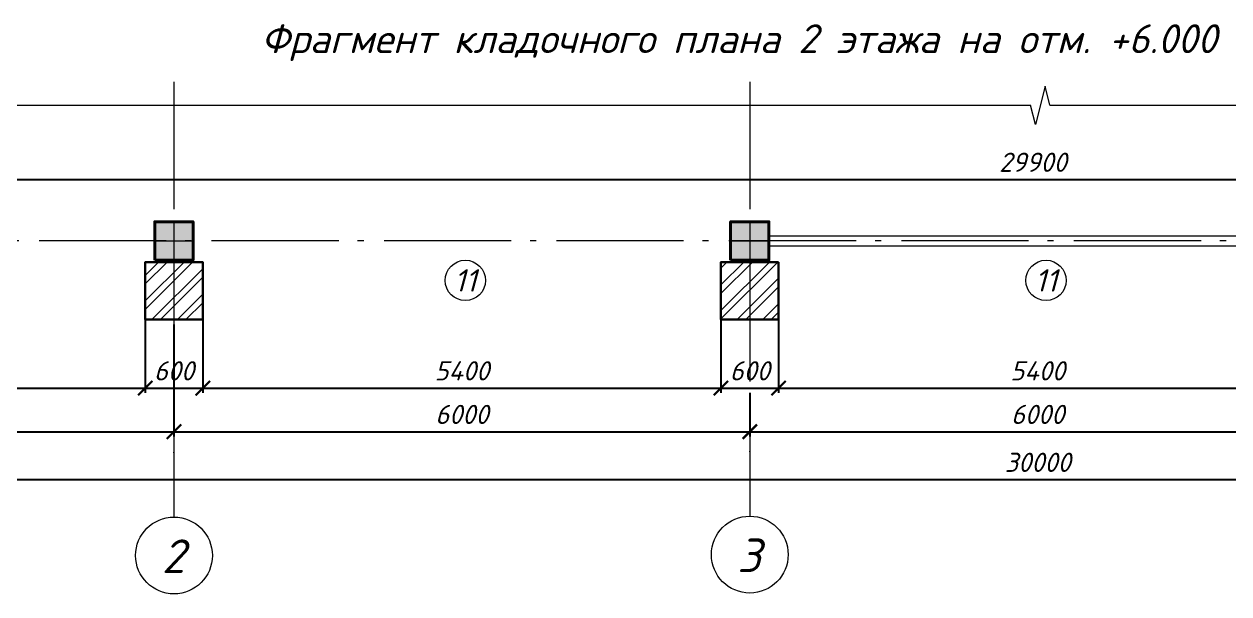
# Model space of a CAD drawing. Header units: millimetres. Extents: x -261261 to 40490, y -238222 to -44846.
# Drawn here: x -210213 to -197658, y -95787 to -89853 of the extents above; entities that cross this region are included whole.
import ezdxf
from ezdxf.enums import TextEntityAlignment as Align

# ---------------------------------------------------------------- set-up
doc = ezdxf.new("R2010")
doc.units = ezdxf.units.MM
doc.header["$MEASUREMENT"] = 0
doc.linetypes.add('Double Dashed', pattern=[1797.222233, 1325, -211.666656, 63.333344, -197.222233])
doc.layers.get('0').update_dxf_attribs({"lineweight": 5})
doc.layers.add('#Hatch', color=252, linetype='Continuous', lineweight=5, true_color=0x696969)
for name, color, linetype, lineweight in [('#Оси', 7, 'Continuous', 5), ('0_Ном._пера__99', 7, 'Continuous', 40), ('колонны_Ном._пера__94', 252, 'Continuous', 13), ('колонны_Ном._пера__99', 7, 'Continuous', 40), ('Конструкции', 160, 'Continuous', 5), ('оси_Ном._пера__96', 7, 'Continuous', 5), ('оси_Ном._пера__97', 7, 'Continuous', 20), ('размеры', 7, 'Continuous', 5)]:
    doc.layers.add(name, color=color, linetype=linetype, lineweight=lineweight)
doc.layers.add('#стены наруж', color=7, linetype='Continuous')
doc.layers.add('колонны', color=7, linetype='Continuous')
doc.styles.add('GOST 2.304', font='isocpeui.ttf')
doc.styles.get("Standard").update_dxf_attribs({"font": 'isocpeui.ttf'})
doc.dimstyles.get("Standard").update_dxf_attribs({"dimtxt": 200, "dimasz": 150, "dimexe": 50, "dimexo": 50, "dimgap": 80, "dimtad": 1, "dimdec": 0, "dimzin": 0, "dimdsep": 46, "dimtxsty": 'Standard', "dimblk": 'ARCHTICK', "dimcen": 5, "dimdle": 50, "dimadec": 0, "dimazin": 0, "dimtfac": 1, "dimtdec": 0, "dimtofl": 0, "dimtmove": 1, "dimatfit": 3, "dimfxl": 1, "dimtolj": 1, "dimtzin": 0, "dimarcsym": 0})

# ---------------------------------------------------------------- blocks, each defined once
blk = doc.blocks.new('_ArchTick')
at = {"color": 0, "linetype": 'ByBlock', "const_width": 0.15}
blk.add_lwpolyline([(-0.5, -0.5), (0.5, 0.5)], dxfattribs=at)
blk = doc.blocks.new('*D183')
at = {"layer": 'Defpoints', "color": 0, "transparency": 16777216}
for p in [(-184751, -91472), (-184751, -91891), (-214651, -91911)]:
    blk.add_point(p, dxfattribs=at)
at = {"layer": 'размеры', "color": 0, "lineweight": -2, "transparency": 16777216}
for p, q in [((-214701, -91472), (-184701, -91472)), ((-214651, -91861), (-214651, -91422)), ((-184751, -91841), (-184751, -91422))]:
    blk.add_line(p, q, dxfattribs=at)
at = {"layer": 'размеры', "color": 0, "lineweight": -2, "transparency": 16777216, "xscale": 150, "yscale": 150, "zscale": 150, "rotation": 180}
blk.add_blockref('_ArchTick', (-214651, -91472), dxfattribs=at)
at = {"layer": 'размеры', "color": 0, "lineweight": -2, "transparency": 16777216, "xscale": 150, "yscale": 150, "zscale": 150}
blk.add_blockref('_ArchTick', (-184751, -91472), dxfattribs=at)
at = {"layer": 'размеры', "color": 0, "transparency": 16777216, "insert": (-199701, -91292), "char_height": 200, "attachment_point": 5}
blk.add_mtext('\\A1;29900', dxfattribs=at)
blk = doc.blocks.new('*D185')
at = {"layer": 'Defpoints', "color": 0, "transparency": 16777216}
for p in [(-208951, -92421), (-214351, -92584), (-208951, -93644)]:
    blk.add_point(p, dxfattribs=at)
at = {"layer": 'размеры', "color": 0, "lineweight": -2, "transparency": 16777216}
for p, q in [((-208951, -92471), (-208951, -93694)), ((-214351, -92634), (-214351, -93694)), ((-214401, -93644), (-208901, -93644))]:
    blk.add_line(p, q, dxfattribs=at)
at = {"layer": 'размеры', "color": 0, "lineweight": -2, "transparency": 16777216, "xscale": 150, "yscale": 150, "zscale": 150, "rotation": 180}
blk.add_blockref('_ArchTick', (-214351, -93644), dxfattribs=at)
at = {"layer": 'размеры', "color": 0, "lineweight": -2, "transparency": 16777216, "xscale": 150, "yscale": 150, "zscale": 150}
blk.add_blockref('_ArchTick', (-208951, -93644), dxfattribs=at)
at = {"layer": 'размеры', "color": 0, "transparency": 16777216, "insert": (-211673, -93464), "char_height": 200, "attachment_point": 5}
blk.add_mtext('\\A1;5400', dxfattribs=at)
blk = doc.blocks.new('*D186')
at = {"layer": 'Defpoints', "color": 0, "transparency": 16777216}
for p in [(-208351, -92421), (-202951, -92484), (-202951, -93644)]:
    blk.add_point(p, dxfattribs=at)
at = {"layer": 'размеры', "color": 0, "lineweight": -2, "transparency": 16777216}
for p, q in [((-208351, -92471), (-208351, -93694)), ((-202951, -92534), (-202951, -93694)), ((-208401, -93644), (-202901, -93644))]:
    blk.add_line(p, q, dxfattribs=at)
at = {"layer": 'размеры', "color": 0, "lineweight": -2, "transparency": 16777216, "xscale": 150, "yscale": 150, "zscale": 150, "rotation": 180}
blk.add_blockref('_ArchTick', (-208351, -93644), dxfattribs=at)
at = {"layer": 'размеры', "color": 0, "lineweight": -2, "transparency": 16777216, "xscale": 150, "yscale": 150, "zscale": 150}
blk.add_blockref('_ArchTick', (-202951, -93644), dxfattribs=at)
at = {"layer": 'размеры', "color": 0, "transparency": 16777216, "insert": (-205651, -93464), "char_height": 200, "attachment_point": 5}
blk.add_mtext('\\A1;5400', dxfattribs=at)
blk = doc.blocks.new('Колонна_15_1', base_point=(22379, 71856))
at = {"layer": 'колонны_Ном._пера__94', "linetype": 'Continuous', "true_color": 0x7d7d7d}
blk.add_hatch(color=8, dxfattribs=at).paths.add_polyline_path([(22179, 71647), (22579, 71647), (22579, 72047), (22179, 72047)])
blk.add_hatch(color=8, dxfattribs=at).paths.add_polyline_path([(22179, 71647), (22579, 71647), (22579, 72047), (22179, 72047)])
at = {"layer": 'колонны_Ном._пера__99', "linetype": 'Continuous', "flags": 128}
blk.add_lwpolyline([(22179, 71647), (22579, 71647), (22579, 72047), (22179, 72047)], close=True, dxfattribs=at)
at = {"layer": 'колонны_Ном._пера__99', "color": 8, "linetype": 'Continuous', "true_color": 0x737373, "flags": 128}
blk.add_lwpolyline([(22179, 71647), (22579, 71647), (22579, 72047), (22179, 72047)], close=True, dxfattribs=at)
at = {"layer": 'оси_Ном._пера__96', "color": 253, "lineweight": 5, "true_color": 0x9c9c9c}
for points in [[(22379, 72047), (22379, 71647)], [(22379, 72047), (22379, 71647)], [(22179, 71847), (22579, 71847)], [(22179, 71847), (22579, 71847)]]:
    blk.add_lwpolyline(points, dxfattribs=at)
blk = doc.blocks.new('*D187')
at = {"layer": 'Defpoints', "color": 0, "transparency": 16777216}
for p in [(-202351, -92421), (-196951, -92812), (-196951, -93644)]:
    blk.add_point(p, dxfattribs=at)
at = {"layer": 'размеры', "color": 0, "lineweight": -2, "transparency": 16777216}
for p, q in [((-202351, -92471), (-202351, -93694)), ((-196951, -92862), (-196951, -93694)), ((-202401, -93644), (-196901, -93644))]:
    blk.add_line(p, q, dxfattribs=at)
at = {"layer": 'размеры', "color": 0, "lineweight": -2, "transparency": 16777216, "xscale": 150, "yscale": 150, "zscale": 150, "rotation": 180}
blk.add_blockref('_ArchTick', (-202351, -93644), dxfattribs=at)
at = {"layer": 'размеры', "color": 0, "lineweight": -2, "transparency": 16777216, "xscale": 150, "yscale": 150, "zscale": 150}
blk.add_blockref('_ArchTick', (-196951, -93644), dxfattribs=at)
at = {"layer": 'размеры', "color": 0, "transparency": 16777216, "insert": (-199651, -93464), "char_height": 200, "attachment_point": 5}
blk.add_mtext('\\A1;5400', dxfattribs=at)
blk = doc.blocks.new('Связ001')
at = {"layer": 'Конструкции', "color": 102, "linetype": 'Continuous', "lineweight": 9}
blk.add_lwpolyline([(5837, 0), (5837, 100), (0, 100), (0, 0), (5837, 0)], dxfattribs=at)
blk = doc.blocks.new('*D176')
at = {"layer": 'Defpoints', "color": 0, "transparency": 16777216}
for p in [(-208951, -92373), (-208351, -92372), (-208351, -93644)]:
    blk.add_point(p, dxfattribs=at)
at = {"layer": 'размеры', "color": 0, "lineweight": -2, "transparency": 16777216}
for p, q in [((-208951, -92423), (-208951, -93694)), ((-208351, -92422), (-208351, -93694)), ((-209001, -93644), (-208301, -93644))]:
    blk.add_line(p, q, dxfattribs=at)
at = {"layer": 'размеры', "color": 0, "lineweight": -2, "transparency": 16777216, "xscale": 150, "yscale": 150, "zscale": 150, "rotation": 180}
blk.add_blockref('_ArchTick', (-208951, -93644), dxfattribs=at)
at = {"layer": 'размеры', "color": 0, "lineweight": -2, "transparency": 16777216, "xscale": 150, "yscale": 150, "zscale": 150}
blk.add_blockref('_ArchTick', (-208351, -93644), dxfattribs=at)
at = {"layer": 'размеры', "color": 0, "transparency": 16777216, "insert": (-208651, -93464), "char_height": 200, "attachment_point": 5}
blk.add_mtext('\\A1;600', dxfattribs=at)
blk = doc.blocks.new('*D177')
at = {"layer": 'Defpoints', "color": 0, "transparency": 16777216}
for p in [(-202951, -92373), (-202351, -92372), (-202351, -93644)]:
    blk.add_point(p, dxfattribs=at)
at = {"layer": 'размеры', "color": 0, "lineweight": -2, "transparency": 16777216}
for p, q in [((-202951, -92423), (-202951, -93694)), ((-202351, -92422), (-202351, -93694)), ((-203001, -93644), (-202301, -93644))]:
    blk.add_line(p, q, dxfattribs=at)
at = {"layer": 'размеры', "color": 0, "lineweight": -2, "transparency": 16777216, "xscale": 150, "yscale": 150, "zscale": 150, "rotation": 180}
blk.add_blockref('_ArchTick', (-202951, -93644), dxfattribs=at)
at = {"layer": 'размеры', "color": 0, "lineweight": -2, "transparency": 16777216, "xscale": 150, "yscale": 150, "zscale": 150}
blk.add_blockref('_ArchTick', (-202351, -93644), dxfattribs=at)
at = {"layer": 'размеры', "color": 0, "transparency": 16777216, "insert": (-202651, -93464), "char_height": 200, "attachment_point": 5}
blk.add_mtext('\\A1;600', dxfattribs=at)
blk = doc.blocks.new('*U201')
at = {"color": 0, "linetype": 'ByBlock', "lineweight": -2}
for p, q in [((102.463, 0), (102.776, 1.25)), ((102.776, 1.25), (103.401, -1.25)), ((102.463, 0), (0, 0)), ((103.401, -1.25), (103.713, 0)), ((206.177, 0), (103.713, 0))]:
    blk.add_line(p, q, dxfattribs=at)
blk = doc.blocks.new('*D202')
at = {"layer": 'Defpoints', "color": 0, "transparency": 16777216}
for p in [(-214651, -92732), (-208651, -92931), (-208651, -94098)]:
    blk.add_point(p, dxfattribs=at)
at = {"layer": 'размеры', "color": 0, "lineweight": -2, "transparency": 16777216}
for p, q in [((-214651, -92782), (-214651, -94148)), ((-208651, -92981), (-208651, -94148)), ((-214701, -94098), (-208601, -94098))]:
    blk.add_line(p, q, dxfattribs=at)
at = {"layer": 'размеры', "color": 0, "lineweight": -2, "transparency": 16777216, "xscale": 150, "yscale": 150, "zscale": 150, "rotation": 180}
blk.add_blockref('_ArchTick', (-214651, -94098), dxfattribs=at)
at = {"layer": 'размеры', "color": 0, "lineweight": -2, "transparency": 16777216, "xscale": 150, "yscale": 150, "zscale": 150}
blk.add_blockref('_ArchTick', (-208651, -94098), dxfattribs=at)
at = {"layer": 'размеры', "color": 0, "transparency": 16777216, "insert": (-211651, -93918), "char_height": 200, "attachment_point": 5}
blk.add_mtext('\\A1;6000', dxfattribs=at)
blk = doc.blocks.new('*D203')
at = {"layer": 'Defpoints', "color": 0, "transparency": 16777216}
for p in [(-208651, -92931), (-202651, -93644), (-202651, -94098)]:
    blk.add_point(p, dxfattribs=at)
at = {"layer": 'размеры', "color": 0, "lineweight": -2, "transparency": 16777216}
for p, q in [((-208651, -92981), (-208651, -94148)), ((-202651, -93694), (-202651, -94148)), ((-208701, -94098), (-202601, -94098))]:
    blk.add_line(p, q, dxfattribs=at)
at = {"layer": 'размеры', "color": 0, "lineweight": -2, "transparency": 16777216, "xscale": 150, "yscale": 150, "zscale": 150, "rotation": 180}
blk.add_blockref('_ArchTick', (-208651, -94098), dxfattribs=at)
at = {"layer": 'размеры', "color": 0, "lineweight": -2, "transparency": 16777216, "xscale": 150, "yscale": 150, "zscale": 150}
blk.add_blockref('_ArchTick', (-202651, -94098), dxfattribs=at)
at = {"layer": 'размеры', "color": 0, "transparency": 16777216, "insert": (-205651, -93918), "char_height": 200, "attachment_point": 5}
blk.add_mtext('\\A1;6000', dxfattribs=at)
blk = doc.blocks.new('*D204')
at = {"layer": 'Defpoints', "color": 0, "transparency": 16777216}
for p in [(-202651, -93644), (-196651, -93644), (-196651, -94098)]:
    blk.add_point(p, dxfattribs=at)
at = {"layer": 'размеры', "color": 0, "lineweight": -2, "transparency": 16777216}
for p, q in [((-202651, -93694), (-202651, -94148)), ((-196651, -93694), (-196651, -94148)), ((-202701, -94098), (-196601, -94098))]:
    blk.add_line(p, q, dxfattribs=at)
at = {"layer": 'размеры', "color": 0, "lineweight": -2, "transparency": 16777216, "xscale": 150, "yscale": 150, "zscale": 150, "rotation": 180}
blk.add_blockref('_ArchTick', (-202651, -94098), dxfattribs=at)
at = {"layer": 'размеры', "color": 0, "lineweight": -2, "transparency": 16777216, "xscale": 150, "yscale": 150, "zscale": 150}
blk.add_blockref('_ArchTick', (-196651, -94098), dxfattribs=at)
at = {"layer": 'размеры', "color": 0, "transparency": 16777216, "insert": (-199651, -93918), "char_height": 200, "attachment_point": 5}
blk.add_mtext('\\A1;6000', dxfattribs=at)
blk = doc.blocks.new('*D207')
at = {"layer": 'Defpoints', "color": 0, "transparency": 16777216}
for p in [(-214651, -92732), (-184651, -93644), (-184651, -94597)]:
    blk.add_point(p, dxfattribs=at)
at = {"layer": 'размеры', "color": 0, "lineweight": -2, "transparency": 16777216}
for p, q in [((-214651, -92782), (-214651, -94647)), ((-184651, -93694), (-184651, -94647)), ((-214701, -94597), (-184601, -94597))]:
    blk.add_line(p, q, dxfattribs=at)
at = {"layer": 'размеры', "color": 0, "lineweight": -2, "transparency": 16777216, "xscale": 150, "yscale": 150, "zscale": 150, "rotation": 180}
blk.add_blockref('_ArchTick', (-214651, -94597), dxfattribs=at)
at = {"layer": 'размеры', "color": 0, "lineweight": -2, "transparency": 16777216, "xscale": 150, "yscale": 150, "zscale": 150}
blk.add_blockref('_ArchTick', (-184651, -94597), dxfattribs=at)
at = {"layer": 'размеры', "color": 0, "transparency": 16777216, "insert": (-199651, -94417), "char_height": 200, "attachment_point": 5}
blk.add_mtext('\\A1;30000', dxfattribs=at)
blk = doc.blocks.new('*U225')
at = {"color": 0, "linetype": 'ByBlock', "lineweight": -2}
blk.add_circle((0, 0), 6, dxfattribs=at)
blk.add_attdef('Узел', text='', height=4, dxfattribs=at).set_placement((0, 0), align=Align.MIDDLE_CENTER)

msp = doc.modelspace()

# ---------------------------------------------------------------- hatches: boundary and pattern name
at = {"layer": '#Hatch'}
h = msp.add_hatch(dxfattribs=at)
h.set_pattern_fill('ANSI32', color=256, scale=500)
h.set_pattern_definition([(45, (0, -12920.65), (-132.58252, 132.58252), []), (45, (88.39, -12920.65), (-132.58252, 132.58252), [])])
h.paths.add_polyline_path([(-208651.2, -92331), (-208951.3, -92331), (-208951.3, -92931), (-208651.2, -92931)])
h.paths.add_polyline_path([(-208351, -92331), (-208651.2, -92331), (-208651.2, -92931), (-208351, -92931)])
h.paths.add_polyline_path([(-202651.2, -92331), (-202951.3, -92331), (-202951, -92930.9), (-202651.2, -92931)])
h.paths.add_polyline_path([(-202351, -92331), (-202651.2, -92331), (-202651.2, -92931), (-202351, -92931)])
h.paths.add_polyline_path([(-196651.2, -92331), (-196951, -92331), (-196951, -92931), (-196650.9, -92931)])
h.paths.add_polyline_path([(-196350.7, -92331), (-196651.2, -92331), (-196650.9, -92931), (-196350.7, -92931)])
h.paths.add_polyline_path([(-190651.2, -92331), (-190951.6, -92331), (-190951.6, -92931), (-190651.2, -92931)])
h.paths.add_polyline_path([(-190351.3, -92331), (-190651.2, -92331), (-190651.2, -92931), (-190351.3, -92931)])
h.paths.add_polyline_path([(-184651.2, -92331), (-184951.2, -92331), (-184951.2, -92931), (-184651.2, -92931)])
h.paths.add_polyline_path([(-184351.2, -92331), (-184651.2, -92331), (-184651.2, -92931), (-184351.2, -92931)])

# ---------------------------------------------------------------- linework, layer by layer
at = {"layer": '#стены наруж', "lineweight": 30}
for points in [[(-208351, -92731), (-208351, -92331), (-208951.3, -92331), (-208951.3, -92731)], [(-208951.3, -92733.1), (-208951.3, -92931), (-208351, -92931), (-208351, -92733.1)]]:
    msp.add_lwpolyline(points, dxfattribs=at)
msp.add_lwpolyline([(-202351, -92331), (-202951.3, -92331), (-202951.3, -92931), (-202351, -92931)], close=True, dxfattribs=at)
at = {"layer": 'оси_Ном._пера__96', "linetype": 'Double Dashed', "lineweight": 5}
for p, q in [((-208651.2, -90454.7), (-208651.2, -94313.8)), ((-202651.2, -90454.7), (-202651.2, -94304.7)), ((-183570.6, -92111), (-216832.4, -92111)), ((-208651.2, -94313.8), (-208651.2, -94987))]:
    msp.add_line(p, q, dxfattribs=at)
at = {"layer": 'оси_Ном._пера__96', "linetype": 'Double Dashed'}
msp.add_line((-202651.2, -94304.7), (-202651.2, -94977.9), dxfattribs=at)
at = {"layer": 'оси_Ном._пера__96', "linetype": 'Double Dashed', "lineweight": 5}
msp.add_point((-208651.2, -94313.8), dxfattribs=at)
msp.add_point((-208651.2, -94313.8), dxfattribs=at)
at = {"layer": 'оси_Ном._пера__96', "linetype": 'Double Dashed'}
msp.add_point((-202651.2, -94304.7), dxfattribs=at)
msp.add_point((-202651.2, -94304.7), dxfattribs=at)
at = {"layer": 'оси_Ном._пера__97', "linetype": 'Continuous'}
for centre in [(-208651.2, -95387), (-202651.2, -95377.9)]:
    msp.add_ellipse(centre, major_axis=(282.8, 282.8), ratio=1, start_param=3.9269908, end_param=10.2101761, dxfattribs=at)

# ---------------------------------------------------------------- block references
at = {"xscale": -160, "yscale": 160, "zscale": 160}
msp.add_blockref('*U201', (-183130.2, -90698), dxfattribs=at)
at = {"layer": 'колонны'}
for p in [(-208651.5, -92102.1), (-202651.5, -92102.1)]:
    msp.add_blockref('Колонна_15_1', p, dxfattribs=at)
at = {"layer": 'Конструкции', "linetype": 'Continuous', "xscale": 0.9584354169361498, "zscale": 1000}
msp.add_blockref('Связ001', (-202446.2, -92161), dxfattribs=at)
at = {"layer": 'размеры'}
ref = msp.add_blockref('*U225', (-205615.3, -92522.5), dxfattribs=dict(at, xscale=35, yscale=35, zscale=35))
ref.add_attrib('Узел', '11', dxfattribs={"layer": '0', "color": 0, "linetype": 'ByBlock', "lineweight": -2, "height": 233.33}).set_placement((-205615.3, -92522.5), align=Align.MIDDLE_CENTER)
ref = msp.add_blockref('*U225', (-199564.1, -92522.5), dxfattribs=dict(at, xscale=35, yscale=35, zscale=35))
ref.add_attrib('Узел', '11', dxfattribs={"layer": '0', "color": 0, "linetype": 'ByBlock', "lineweight": -2, "height": 233.33}).set_placement((-199564.1, -92522.5), align=Align.MIDDLE_CENTER)

# ---------------------------------------------------------------- texts
at = {"layer": '#Оси', "linetype": 'Continuous', "ltscale": 100, "style": 'GOST 2.304'}
for s, p in [('2', (-208658.1, -95394.6)), ('3', (-202658.1, -95385.6))]:
    msp.add_text(s, height=350, dxfattribs=at).set_placement(p, align=Align.MIDDLE_CENTER)
at = {"layer": '0_Ном._пера__99', "linetype": 'Continuous', "insert": (-209870.7, -90046.2), "char_height": 300, "width": 17515.954, "attachment_point": 4}
msp.add_mtext('\\pi2126.2;Фрагмент кладочного плана 2 этажа на отм. +6.000 {\\C1;в осях 1-6/А}', dxfattribs=at)

# ---------------------------------------------------------------- dimensions: what is measured, and where the dimension line sits
at = {"layer": 'размеры'}
for base, p1, p2, picture, middle in [((-184751.2, -91472), (-214651.5, -91911), (-184751.2, -91891), '*D183', (-199701.3, -91472)), ((-208351, -93643.9), (-208951.3, -92373.5), (-208351, -92372.4), '*D176', (-208651.2, -93643.9)), ((-202351, -93643.9), (-202951.3, -92373.5), (-202351, -92372.4), '*D177', (-202651.2, -93643.9)), ((-208951.3, -93643.9), (-214351.2, -92584.4), (-208951.3, -92421), '*D185', (-211672.6, -93643.9)), ((-202951, -93643.9), (-208351, -92421), (-202951, -92483.5), '*D186', (-205651.2, -93643.9)), ((-196951, -93643.9), (-202351, -92421), (-196951, -92812.1), '*D187', (-199651.2, -93643.9))]:
    dim = msp.add_linear_dim(base=base, p1=p1, p2=p2, dimstyle='Standard', dxfattribs=at)
    dim.commit()
    dim.dimension.update_dxf_attribs({"geometry": picture, "text_midpoint": middle, "dimtype": 160})
for base, p1, p2, picture, middle in [((-208651.2, -94097.7), (-214651.2, -92731.5), (-208651.2, -92931), '*D202', (-211651.2, -93917.7)), ((-184651.2, -94596.5), (-214651.2, -92731.5), (-184651.2, -93643.9), '*D207', (-199651.2, -94416.5)), ((-202651.2, -94097.7), (-208651.2, -92931), (-202651.2, -93643.9), '*D203', (-205651.2, -93917.7)), ((-196651.2, -94097.7), (-202651.2, -93643.9), (-196651.2, -93643.9), '*D204', (-199651.2, -93917.7))]:
    dim = msp.add_linear_dim(base=base, p1=p1, p2=p2, dimstyle='Standard', dxfattribs=at)
    dim.commit()
    dim.dimension.update_dxf_attribs({"geometry": picture, "text_midpoint": middle})

doc.saveas('drawing.dxf')
